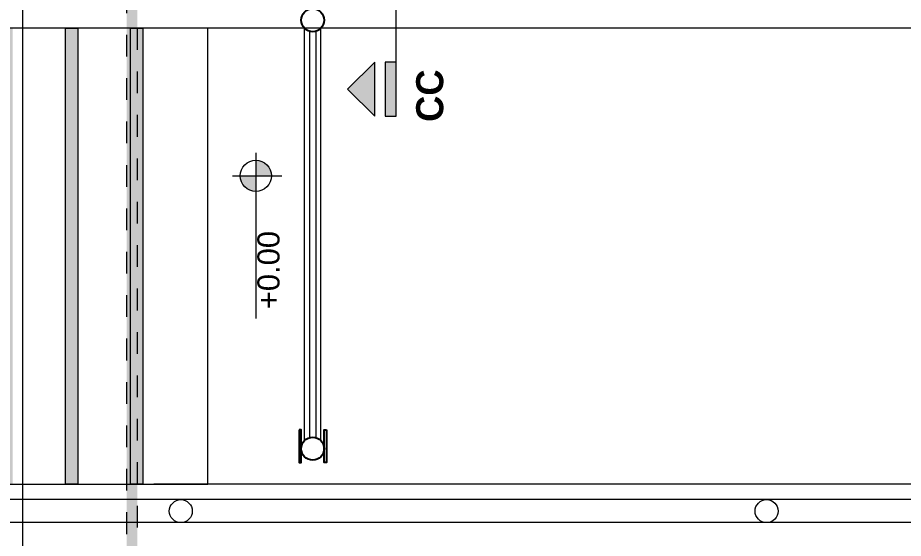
# Model space of a CAD drawing. Header units: metres. Extents: x 5 to 242, y -3 to 162.
# Drawn here: x 16.86 to 20.942, y 107.214 to 109.612 of the extents above; entities that cross this region are included whole.
import ezdxf

# ---------------------------------------------------------------- set-up
doc = ezdxf.new("R2010")
doc.units = ezdxf.units.M
doc.linetypes.add('Aligning Line', pattern=[0.012, 0.006, -0.006])
doc.layers.add('1053_ARQ_BASE_MATADOURO_2_dwg', color=7, linetype='Continuous', lineweight=5, true_color=0x767676)
doc.layers.add('1053_ARQ_BASE_MATADOURO_dwg', color=7, linetype='Continuous', lineweight=5, true_color=0x767676)
for name, color, linetype, lineweight in [('A-PISO', 7, 'Continuous', 5), ('G-ANNO-SYMB', 7, 'Continuous', 5), ('G-ANNO-TEXT', 7, 'Continuous', 5), ('P-PIPE', 7, 'Continuous', 5)]:
    doc.layers.add(name, color=color, linetype=linetype, lineweight=lineweight)
doc.styles.add('Arial_1', font='arial.ttf', dxfattribs={"height": 0.102})
doc.styles.add('Century Gothic_B', font='GOTHICB.TTF', dxfattribs={"height": 0.125})

# ---------------------------------------------------------------- blocks, each defined once
blk = doc.blocks.new('1053_ARQ_BASE_MATADOURO_dwg_arq geral tgov-4039641-CURRAL BOVINO')
at = {"color": 253, "lineweight": 5, "true_color": 0xaaaaaa, "flags": 128}
blk.add_lwpolyline([(-3.1704, 14.4282), (-3.1704, 20.1582), (-12.4204, 20.1582), (-12.4204, 34.8483), (-12.4204, 34.9983), (5.3461, 34.9983), (5.3461, 26.6282)], dxfattribs=at)
blk = doc.blocks.new('1053_ARQ_BASE_MATADOURO_dwg-3625622-CURRAL BOVINO')
blk.add_blockref('1053_ARQ_BASE_MATADOURO_dwg_arq geral tgov-4039641-CURRAL BOVINO', (130.2098, 83.186))
blk = doc.blocks.new('1053_ARQ_BASE_MATADOURO_2_dwg-3637054-CURRAL BOVINO')
at = {"layer": 'A-PISO', "true_color": 0xe2e2e2}
h = blk.add_hatch(color=254, dxfattribs=at)
h.paths.add_polyline_path([(116.7862, 74.2782), (116.8431, 74.2782), (116.8431, 76.3782), (116.7862, 76.3782)])
h.paths.add_polyline_path([(117.0862, 74.2782), (117.1431, 74.2782), (117.1431, 76.3782), (117.0862, 76.3782)])
h.paths.add_polyline_path([(113.7862, 74.2782), (113.8431, 74.2782), (113.8431, 76.3782), (113.7862, 76.3782)])
h.paths.add_polyline_path([(114.4431, 74.2782), (114.4431, 76.3782), (114.3862, 76.3782), (114.3862, 74.2782)])
h.paths.add_polyline_path([(114.0862, 74.2782), (114.1431, 74.2782), (114.1431, 76.3782), (114.0862, 76.3782)])
h.paths.add_polyline_path([(117.4431, 74.2782), (117.4431, 76.3782), (117.3862, 76.3782), (117.3862, 74.2782)])
h.paths.add_polyline_path([(118.3431, 74.2782), (118.3431, 76.3782), (118.3181, 76.3782), (118.3181, 74.2782)])
h.paths.add_polyline_path([(117.7431, 74.2782), (117.7431, 76.3782), (117.6862, 76.3782), (117.6862, 74.2782)])
h.paths.add_polyline_path([(117.9862, 74.2782), (118.0431, 74.2782), (118.0431, 76.3782), (117.9862, 76.3782)])
h.paths.add_polyline_path([(114.6862, 74.2782), (114.7431, 74.2782), (114.7431, 76.3782), (114.6862, 76.3782)])
h.paths.add_polyline_path([(116.5431, 74.2782), (116.5431, 76.3782), (116.4862, 76.3782), (116.4862, 74.2782)])
h.paths.add_polyline_path([(115.8862, 74.2782), (115.9431, 74.2782), (115.9431, 76.3782), (115.8862, 76.3782)])
h.paths.add_polyline_path([(116.2431, 74.2782), (116.2431, 76.3782), (116.1862, 76.3782), (116.1862, 74.2782)])
h.paths.add_polyline_path([(115.2862, 74.2782), (115.3431, 74.2782), (115.3431, 76.3782), (115.2862, 76.3782)])
h.paths.add_polyline_path([(115.5862, 74.2782), (115.6431, 74.2782), (115.6431, 76.3782), (115.5862, 76.3782)])
h.paths.add_polyline_path([(115.0431, 74.2782), (115.0431, 76.3782), (114.9862, 76.3782), (114.9862, 74.2782)])
blk.add_hatch(color=254, dxfattribs=at).paths.add_polyline_path([(118.2869, 74.2782), (118.3181, 74.2782), (118.3181, 76.3782), (118.2862, 76.3782), (118.2866, 74.2782)])
h = blk.add_hatch(color=254, dxfattribs=at)
h.paths.add_polyline_path([(118.8639, 75.626), (118.8639, 75.6979), (118.7921, 75.6979), (118.7945, 75.6793), (118.8017, 75.6619), (118.8131, 75.647), (118.828, 75.6356), (118.8453, 75.6284)])
h.paths.add_polyline_path([(118.8639, 75.6979), (118.9358, 75.6979), (118.934, 75.7138), (118.9287, 75.729), (118.9201, 75.7427), (118.9087, 75.754), (118.8951, 75.7626), (118.8799, 75.7679), (118.8639, 75.7697), (118.8639, 75.7138)])
at = {"layer": 'A-PISO', "color": 253, "true_color": 0xaaaaaa}
for p, q in [((119.088, 74.4778), (119.088, 76.3782)), ((119.1642, 74.4778), (119.1642, 76.3782)), ((119.1111, 76.3642), (119.1111, 74.4918)), ((119.1411, 76.3642), (119.1411, 74.4918)), ((118.8639, 75.8043), (118.8639, 75.0414)), ((118.7565, 75.6979), (118.9836, 75.6979))]:
    blk.add_line(p, q, dxfattribs=at)
at = {"layer": 'A-PISO', "color": 253, "true_color": 0xaaaaaa, "flags": 128}
for points in [[(113.4431, 74.2782), (118.6431, 74.2782), (118.6431, 76.3782), (113.4431, 76.3782), (113.4431, 76.6282), (118.3931, 76.6282), (118.3931, 84.3782), (126.1431, 84.3782)], [(119.2931, 76.6282), (124.0431, 76.6282), (124.0431, 76.3782), (118.6431, 76.3782)], [(124.0431, 74.0282), (124.0431, 74.2782), (118.3931, 74.2782)], [(123.9181, 74.2062), (118.5181, 74.2062), (113.4431, 74.2062)], [(123.9181, 74.1002), (118.5181, 74.1002), (113.4431, 74.1002)]]:
    blk.add_lwpolyline(points, dxfattribs=at)
for points in [[(118.0431, 74.2782), (117.9862, 74.2782), (117.9862, 76.3782), (118.0431, 76.3782)], [(118.3431, 74.2782), (118.2862, 74.2782), (118.2862, 76.3782), (118.3431, 76.3782)]]:
    blk.add_lwpolyline(points, close=True, dxfattribs=at)
at = {"layer": 'A-PISO', "color": 253, "lineweight": 25, "true_color": 0xaaaaaa, "flags": 128}
for points in [[(119.0631, 74.528), (119.0631, 74.378), (119.0731, 74.378), (119.0731, 74.528)], [(119.1891, 74.528), (119.1891, 74.378), (119.1791, 74.378), (119.1791, 74.528)]]:
    blk.add_lwpolyline(points, close=True, dxfattribs=at)
at = {"layer": 'A-PISO', "color": 253, "lineweight": 25, "true_color": 0xaaaaaa}
for centre in [(119.1261, 76.415), (119.1261, 74.441)]:
    blk.add_circle(centre, 0.053, dxfattribs=at)
at = {"layer": 'A-PISO', "color": 253, "true_color": 0xaaaaaa}
for centre, radius in [((118.8639, 75.6979), 0.0719), ((118.5181, 74.1532), 0.053), ((121.2181, 74.1532), 0.053)]:
    blk.add_circle(centre, radius, dxfattribs=at)
at = {"layer": 'A-PISO', "insert": (118.8711, 75.0835), "char_height": 0.102, "width": 0.430791, "attachment_point": 1, "rotation": 90, "line_spacing_factor": 0.941778, "style": 'Arial_1'}
blk.add_mtext('+0.00', dxfattribs=at)
blk = doc.blocks.new('Corte - Padrão-73672-CURRAL BOVINO')
at = {"layer": 'G-ANNO-SYMB'}
for points in [[(-0.002515, 0.001976), (-0.000015, 0.004476), (0.002485, 0.001976)], [(0.002485, 0.001), (0.002485, 0), (-0.002515, 0), (-0.002515, 0.001)]]:
    blk.add_hatch(color=256, dxfattribs=at).paths.add_polyline_path(points)
for p, q in [((-0.000015, 0.004476), (-0.002515, 0.001976)), ((0.002485, 0.001976), (-0.000015, 0.004476)), ((-0.002515, 0.001976), (0.002485, 0.001976)), ((0.002485, 0.001), (-0.002515, 0.001)), ((-0.002515, 0.001), (-0.002515, 0)), ((0.002485, 0), (0.002485, 0.001)), ((-0.002515, 0), (0.002485, 0))]:
    blk.add_line(p, q, dxfattribs=at)

msp = doc.modelspace()

# ---------------------------------------------------------------- hatches: boundary and pattern name
at = {"layer": 'P-PIPE', "true_color": 0xc0c0c0}
msp.add_hatch(color=9, dxfattribs=at).paths.add_polyline_path([(17.3616, 107.0642), (17.3866, 107.0642), (17.3866, 107.4642), (17.3797, 107.4642), (17.3802, 109.5642), (17.3866, 109.5642), (17.3866, 117.7147), (17.3616, 117.7145), (17.3616, 107.0719)])
h = msp.add_hatch(color=9, dxfattribs=at)
h.paths.add_polyline_path([(17.3936, 107.0642), (17.4116, 107.0642), (17.4116, 107.4642), (17.3866, 107.4642), (17.3866, 107.0642), (17.3931, 107.0642)])
h.paths.add_polyline_path([(17.3881, 109.5642), (17.4116, 109.5642), (17.4114, 117.7147), (17.3866, 117.7147), (17.3866, 109.5642)])

# ---------------------------------------------------------------- linework, layer by layer
at = {"layer": 'G-ANNO-SYMB'}
msp.add_line((18.6043, 109.284), (18.6043, 118.3627), dxfattribs=at)
at = {"layer": 'P-PIPE', "linetype": 'Aligning Line', "lineweight": 15}
for p, q in [((17.3616, 117.7338), (17.3616, 107.0642)), ((17.4116, 107.0642), (17.4116, 117.7338))]:
    msp.add_line(p, q, dxfattribs=at)

# ---------------------------------------------------------------- block references
at = {"layer": '1053_ARQ_BASE_MATADOURO_2_dwg', "color": 253, "true_color": 0xaaaaaa}
msp.add_blockref('1053_ARQ_BASE_MATADOURO_2_dwg-3637054-CURRAL BOVINO', (-100.9065, 33.186), dxfattribs=at)
at = {"layer": '1053_ARQ_BASE_MATADOURO_dwg', "color": 253, "true_color": 0xaaaaaa}
msp.add_blockref('1053_ARQ_BASE_MATADOURO_dwg-3625622-CURRAL BOVINO', (-100.9065, 0), dxfattribs=at)
at = {"layer": 'G-ANNO-SYMB', "xscale": 49.99999999999998, "yscale": 49.99999999999998, "zscale": 49.99999999999998, "rotation": 90}
msp.add_blockref('Corte - Padrão-73672-CURRAL BOVINO', (18.6043, 109.284), dxfattribs=at)

# ---------------------------------------------------------------- next in the draw order: texts
at = {"layer": 'G-ANNO-TEXT', "color": 5, "true_color": 0x0000ff, "insert": (18.6964, 109.1326), "char_height": 0.125, "width": 0.328692, "attachment_point": 1, "rotation": 90, "style": 'Century Gothic_B', "bg_fill": 3, "box_fill_scale": 1.25, "bg_fill_color": 256, "bg_fill_true_color": 13158600, "bg_fill_transparency": 0}
msp.add_mtext('CC', dxfattribs=at)

doc.saveas('drawing.dxf')
